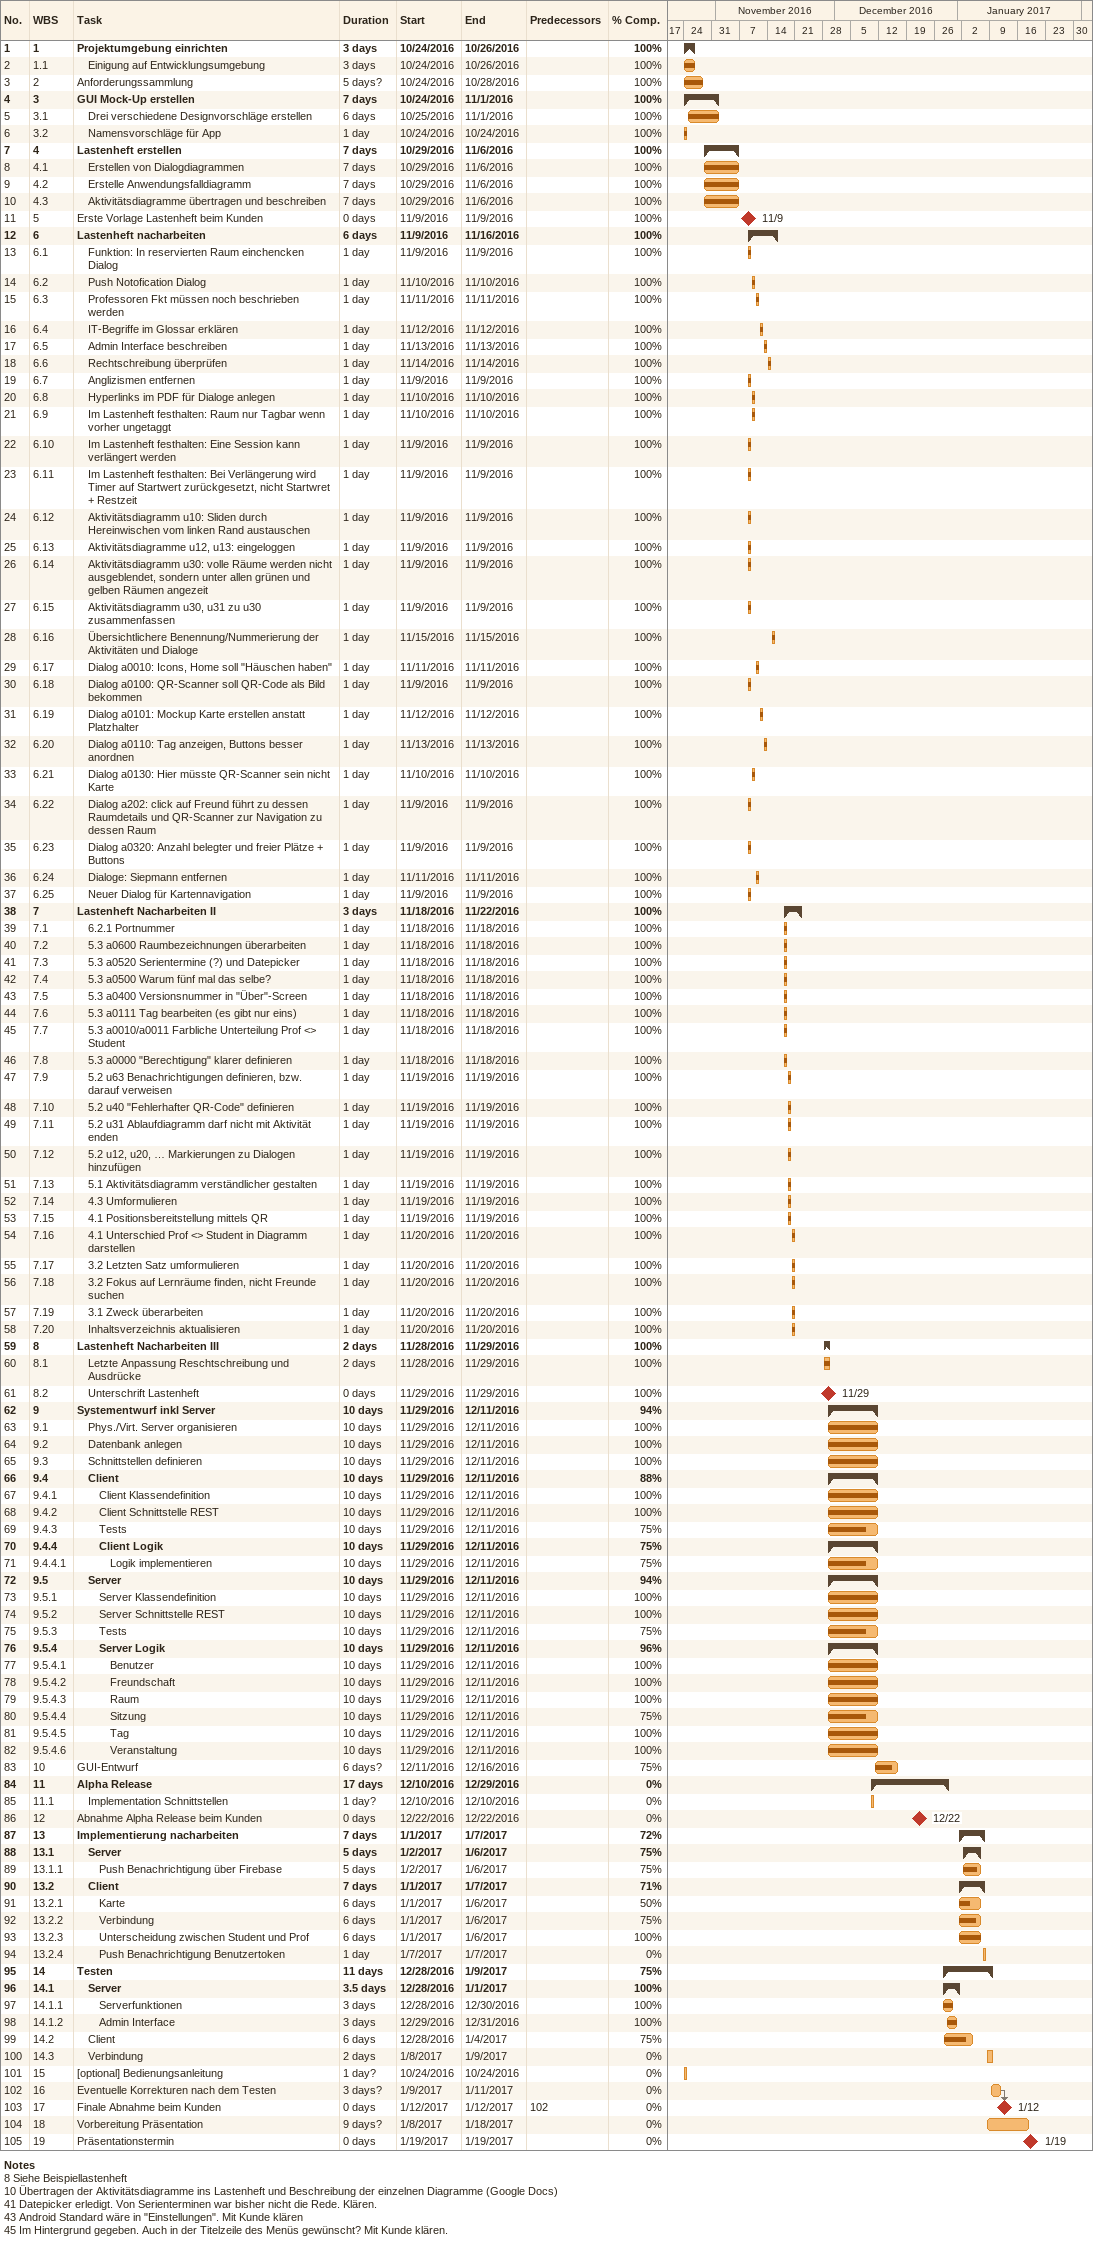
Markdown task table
| ID | WBS | Task | Duration | Start | Finish | Predecessors | % complete |
|---|---|---|---|---|---|---|---|
| 1 | 1 | **Projektumgebung einrichten** | 3d | 2016-10-24 | 2016-10-26 |  | 100 |
| 2 | 1.1 | Einigung auf Entwicklungsumgebung | 3d | 2016-10-24 | 2016-10-26 |  | 100 |
| 3 | 2 | Anforderungssammlung | 5d? | 2016-10-24 | 2016-10-28 |  | 100 |
| 4 | 3 | **GUI Mock-Up erstellen** | 7d | 2016-10-24 | 2016-11-01 |  | 100 |
| 5 | 3.1 | Drei verschiedene Designvorschläge erstellen | 6d | 2016-10-25 | 2016-11-01 |  | 100 |
| 6 | 3.2 | Namensvorschläge für App | 1d | 2016-10-24 | 2016-10-24 |  | 100 |
| 7 | 4 | **Lastenheft erstellen** | 7d | 2016-10-29 | 2016-11-06 |  | 100 |
| 8 | 4.1 | Erstellen von Dialogdiagrammen | 7d | 2016-10-29 | 2016-11-06 |  | 100 |
| 9 | 4.2 | Erstelle Anwendungsfalldiagramm | 7d | 2016-10-29 | 2016-11-06 |  | 100 |
| 10 | 4.3 | Aktivitätsdiagramme übertragen und beschreiben | 7d | 2016-10-29 | 2016-11-06 |  | 100 |
| 11 | 5 | Erste Vorlage Lastenheft beim Kunden | 0d | 2016-11-09 | 2016-11-09 |  | 100 |
| 12 | 6 | **Lastenheft nacharbeiten** | 6d | 2016-11-09 | 2016-11-16 |  | 100 |
| 13 | 6.1 | Funktion: In reservierten Raum einchencken Dialog | 1d | 2016-11-09 | 2016-11-09 |  | 100 |
| 14 | 6.2 | Push Notofication Dialog | 1d | 2016-11-10 | 2016-11-10 |  | 100 |
| 15 | 6.3 | Professoren Fkt müssen noch beschrieben werden | 1d | 2016-11-11 | 2016-11-11 |  | 100 |
| 16 | 6.4 | IT-Begriffe im Glossar erklären | 1d | 2016-11-12 | 2016-11-12 |  | 100 |
| 17 | 6.5 | Admin Interface beschreiben | 1d | 2016-11-13 | 2016-11-13 |  | 100 |
| 18 | 6.6 | Rechtschreibung überprüfen | 1d | 2016-11-14 | 2016-11-14 |  | 100 |
| 19 | 6.7 | Anglizismen entfernen | 1d | 2016-11-09 | 2016-11-09 |  | 100 |
| 20 | 6.8 | Hyperlinks im PDF für Dialoge anlegen | 1d | 2016-11-10 | 2016-11-10 |  | 100 |
| 21 | 6.9 | Im Lastenheft festhalten: Raum nur Tagbar wenn vorher ungetaggt | 1d | 2016-11-10 | 2016-11-10 |  | 100 |
| 22 | 6.10 | Im Lastenheft festhalten: Eine Session kann verlängert werden | 1d | 2016-11-09 | 2016-11-09 |  | 100 |
| 23 | 6.11 | Im Lastenheft festhalten: Bei Verlängerung wird Timer auf Startwert zurückgesetzt, nicht Startwret + Restzeit | 1d | 2016-11-09 | 2016-11-09 |  | 100 |
| 24 | 6.12 | Aktivitätsdiagramm u10: Sliden durch Hereinwischen vom linken Rand austauschen | 1d | 2016-11-09 | 2016-11-09 |  | 100 |
| 25 | 6.13 | Aktivitätsdiagramme u12, u13: eingeloggen | 1d | 2016-11-09 | 2016-11-09 |  | 100 |
| 26 | 6.14 | Aktivitätsdiagramm u30: volle Räume werden nicht ausgeblendet, sondern unter allen grünen und gelben Räumen angezeit | 1d | 2016-11-09 | 2016-11-09 |  | 100 |
| 27 | 6.15 | Aktivitätsdiagramm u30, u31 zu u30 zusammenfassen | 1d | 2016-11-09 | 2016-11-09 |  | 100 |
| 28 | 6.16 | Übersichtlichere Benennung/Nummerierung der Aktivitäten und Dialoge | 1d | 2016-11-15 | 2016-11-15 |  | 100 |
| 29 | 6.17 | Dialog a0010: Icons, Home soll "Häuschen haben" | 1d | 2016-11-11 | 2016-11-11 |  | 100 |
| 30 | 6.18 | Dialog a0100: QR-Scanner soll QR-Code als Bild bekommen | 1d | 2016-11-09 | 2016-11-09 |  | 100 |
| 31 | 6.19 | Dialog a0101: Mockup Karte erstellen anstatt Platzhalter | 1d | 2016-11-12 | 2016-11-12 |  | 100 |
| 32 | 6.20 | Dialog a0110: Tag anzeigen, Buttons besser anordnen | 1d | 2016-11-13 | 2016-11-13 |  | 100 |
| 33 | 6.21 | Dialog a0130: Hier müsste QR-Scanner sein nicht Karte | 1d | 2016-11-10 | 2016-11-10 |  | 100 |
| 34 | 6.22 | Dialog a202: click auf Freund führt zu dessen Raumdetails und QR-Scanner zur Navigation zu dessen Raum | 1d | 2016-11-09 | 2016-11-09 |  | 100 |
| 35 | 6.23 | Dialog a0320: Anzahl belegter und freier Plätze + Buttons | 1d | 2016-11-09 | 2016-11-09 |  | 100 |
| 36 | 6.24 | Dialoge: Siepmann entfernen | 1d | 2016-11-11 | 2016-11-11 |  | 100 |
| 37 | 6.25 | Neuer Dialog für Kartennavigation | 1d | 2016-11-09 | 2016-11-09 |  | 100 |
| 38 | 7 | **Lastenheft Nacharbeiten II** | 3d | 2016-11-18 | 2016-11-22 |  | 100 |
| 39 | 7.1 | 6.2.1 Portnummer | 1d | 2016-11-18 | 2016-11-18 |  | 100 |
| 40 | 7.2 | 5.3 a0600 Raumbezeichnungen überarbeiten | 1d | 2016-11-18 | 2016-11-18 |  | 100 |
| 41 | 7.3 | 5.3 a0520 Serientermine (?) und Datepicker | 1d | 2016-11-18 | 2016-11-18 |  | 100 |
| 42 | 7.4 | 5.3 a0500 Warum fünf mal das selbe? | 1d | 2016-11-18 | 2016-11-18 |  | 100 |
| 43 | 7.5 | 5.3 a0400 Versionsnummer in "Über"-Screen | 1d | 2016-11-18 | 2016-11-18 |  | 100 |
| 44 | 7.6 | 5.3 a0111 Tag bearbeiten (es gibt nur eins) | 1d | 2016-11-18 | 2016-11-18 |  | 100 |
| 45 | 7.7 | 5.3 a0010/a0011 Farbliche Unterteilung Prof <> Student | 1d | 2016-11-18 | 2016-11-18 |  | 100 |
| 46 | 7.8 | 5.3 a0000 "Berechtigung" klarer definieren | 1d | 2016-11-18 | 2016-11-18 |  | 100 |
| 47 | 7.9 | 5.2 u63 Benachrichtigungen definieren, bzw. darauf verweisen | 1d | 2016-11-19 | 2016-11-19 |  | 100 |
| 48 | 7.10 | 5.2 u40 "Fehlerhafter QR-Code" definieren | 1d | 2016-11-19 | 2016-11-19 |  | 100 |
| 49 | 7.11 | 5.2 u31 Ablaufdiagramm darf nicht mit Aktivität enden | 1d | 2016-11-19 | 2016-11-19 |  | 100 |
| 50 | 7.12 | 5.2 u12, u20, … Markierungen zu Dialogen hinzufügen | 1d | 2016-11-19 | 2016-11-19 |  | 100 |
| 51 | 7.13 | 5.1 Aktivitätsdiagramm verständlicher gestalten | 1d | 2016-11-19 | 2016-11-19 |  | 100 |
| 52 | 7.14 | 4.3 Umformulieren | 1d | 2016-11-19 | 2016-11-19 |  | 100 |
| 53 | 7.15 | 4.1 Positionsbereitstellung mittels QR | 1d | 2016-11-19 | 2016-11-19 |  | 100 |
| 54 | 7.16 | 4.1 Unterschied Prof <> Student in Diagramm darstellen | 1d | 2016-11-20 | 2016-11-20 |  | 100 |
| 55 | 7.17 | 3.2 Letzten Satz umformulieren | 1d | 2016-11-20 | 2016-11-20 |  | 100 |
| 56 | 7.18 | 3.2 Fokus auf Lernräume finden, nicht Freunde suchen | 1d | 2016-11-20 | 2016-11-20 |  | 100 |
| 57 | 7.19 | 3.1 Zweck überarbeiten | 1d | 2016-11-20 | 2016-11-20 |  | 100 |
| 58 | 7.20 | Inhaltsverzeichnis aktualisieren | 1d | 2016-11-20 | 2016-11-20 |  | 100 |
| 59 | 8 | **Lastenheft Nacharbeiten III** | 2d | 2016-11-28 | 2016-11-29 |  | 100 |
| 60 | 8.1 | Letzte Anpassung Reschtschreibung und Ausdrücke | 2d | 2016-11-28 | 2016-11-29 |  | 100 |
| 61 | 8.2 | Unterschrift Lastenheft | 0d | 2016-11-29 | 2016-11-29 |  | 100 |
| 62 | 9 | **Systementwurf inkl Server** | 10d | 2016-11-29 | 2016-12-11 |  | 94 |
| 63 | 9.1 | Phys./Virt. Server organisieren | 10d | 2016-11-29 | 2016-12-11 |  | 100 |
| 64 | 9.2 | Datenbank anlegen | 10d | 2016-11-29 | 2016-12-11 |  | 100 |
| 65 | 9.3 | Schnittstellen definieren | 10d | 2016-11-29 | 2016-12-11 |  | 100 |
| 66 | 9.4 | **Client** | 10d | 2016-11-29 | 2016-12-11 |  | 88 |
| 67 | 9.4.1 | Client Klassendefinition | 10d | 2016-11-29 | 2016-12-11 |  | 100 |
| 68 | 9.4.2 | Client Schnittstelle REST | 10d | 2016-11-29 | 2016-12-11 |  | 100 |
| 69 | 9.4.3 | Tests | 10d | 2016-11-29 | 2016-12-11 |  | 75 |
| 70 | 9.4.4 | **Client Logik** | 10d | 2016-11-29 | 2016-12-11 |  | 75 |
| 71 | 9.4.4.1 | Logik implementieren | 10d | 2016-11-29 | 2016-12-11 |  | 75 |
| 72 | 9.5 | **Server** | 10d | 2016-11-29 | 2016-12-11 |  | 94 |
| 73 | 9.5.1 | Server Klassendefinition | 10d | 2016-11-29 | 2016-12-11 |  | 100 |
| 74 | 9.5.2 | Server Schnittstelle REST | 10d | 2016-11-29 | 2016-12-11 |  | 100 |
| 75 | 9.5.3 | Tests | 10d | 2016-11-29 | 2016-12-11 |  | 75 |
| 76 | 9.5.4 | **Server Logik** | 10d | 2016-11-29 | 2016-12-11 |  | 96 |
| 77 | 9.5.4.1 | Benutzer | 10d | 2016-11-29 | 2016-12-11 |  | 100 |
| 78 | 9.5.4.2 | Freundschaft | 10d | 2016-11-29 | 2016-12-11 |  | 100 |
| 79 | 9.5.4.3 | Raum | 10d | 2016-11-29 | 2016-12-11 |  | 100 |
| 80 | 9.5.4.4 | Sitzung | 10d | 2016-11-29 | 2016-12-11 |  | 75 |
| 81 | 9.5.4.5 | Tag | 10d | 2016-11-29 | 2016-12-11 |  | 100 |
| 82 | 9.5.4.6 | Veranstaltung | 10d | 2016-11-29 | 2016-12-11 |  | 100 |
| 83 | 10 | GUI-Entwurf | 6d? | 2016-12-11 | 2016-12-16 |  | 75 |
| 84 | 11 | **Alpha Release** | 17d | 2016-12-10 | 2016-12-29 |  | 0 |
| 85 | 11.1 | Implementation Schnittstellen | 1d? | 2016-12-10 | 2016-12-10 |  | 0 |
| 86 | 12 | Abnahme Alpha Release beim Kunden | 0d | 2016-12-22 | 2016-12-22 |  | 0 |
| 87 | 13 | **Implementierung nacharbeiten** | 7d | 2017-01-01 | 2017-01-07 |  | 72 |
| 88 | 13.1 | **Server** | 5d | 2017-01-02 | 2017-01-06 |  | 75 |
| 89 | 13.1.1 | Push Benachrichtigung über Firebase | 5d | 2017-01-02 | 2017-01-06 |  | 75 |
| 90 | 13.2 | **Client** | 7d | 2017-01-01 | 2017-01-07 |  | 71 |
| 91 | 13.2.1 | Karte | 6d | 2017-01-01 | 2017-01-06 |  | 50 |
| 92 | 13.2.2 | Verbindung | 6d | 2017-01-01 | 2017-01-06 |  | 75 |
| 93 | 13.2.3 | Unterscheidung zwischen Student und Prof | 6d | 2017-01-01 | 2017-01-06 |  | 100 |
| 94 | 13.2.4 | Push Benachrichtigung Benutzertoken | 1d | 2017-01-07 | 2017-01-07 |  | 0 |
| 95 | 14 | **Testen** | 11d | 2016-12-28 | 2017-01-09 |  | 75 |
| 96 | 14.1 | **Server** | 3.5d | 2016-12-28 | 2017-01-01 |  | 100 |
| 97 | 14.1.1 | Serverfunktionen | 3d | 2016-12-28 | 2016-12-30 |  | 100 |
| 98 | 14.1.2 | Admin Interface | 3d | 2016-12-29 | 2016-12-31 |  | 100 |
| 99 | 14.2 | Client | 6d | 2016-12-28 | 2017-01-04 |  | 75 |
| 100 | 14.3 | Verbindung | 2d | 2017-01-08 | 2017-01-09 |  | 0 |
| 101 | 15 | [optional] Bedienungsanleitung | 1d? | 2016-10-24 | 2016-10-24 |  | 0 |
| 102 | 16 | Eventuelle Korrekturen nach dem Testen | 3d? | 2017-01-09 | 2017-01-11 |  | 0 |
| 103 | 17 | Finale Abnahme beim Kunden | 0d | 2017-01-12 | 2017-01-12 | 102 | 0 |
| 104 | 18 | Vorbereitung Präsentation | 9d? | 2017-01-08 | 2017-01-18 |  | 0 |
| 105 | 19 | Präsentationstermin | 0d | 2017-01-19 | 2017-01-19 |  | 0 |

Notes
- 8: Siehe Beispiellastenheft
- 10: Übertragen der Aktivitätsdiagramme ins Lastenheft und Beschreibung der einzelnen Diagramme (Google Docs)
- 41: Datepicker erledigt. Von Serienterminen war bisher nicht die Rede. Klären.
- 43: Android Standard wäre in "Einstellungen". Mit Kunde klären
- 45: Im Hintergrund gegeben. Auch in der Titelzeile des Menüs gewünscht? Mit Kunde klären.
